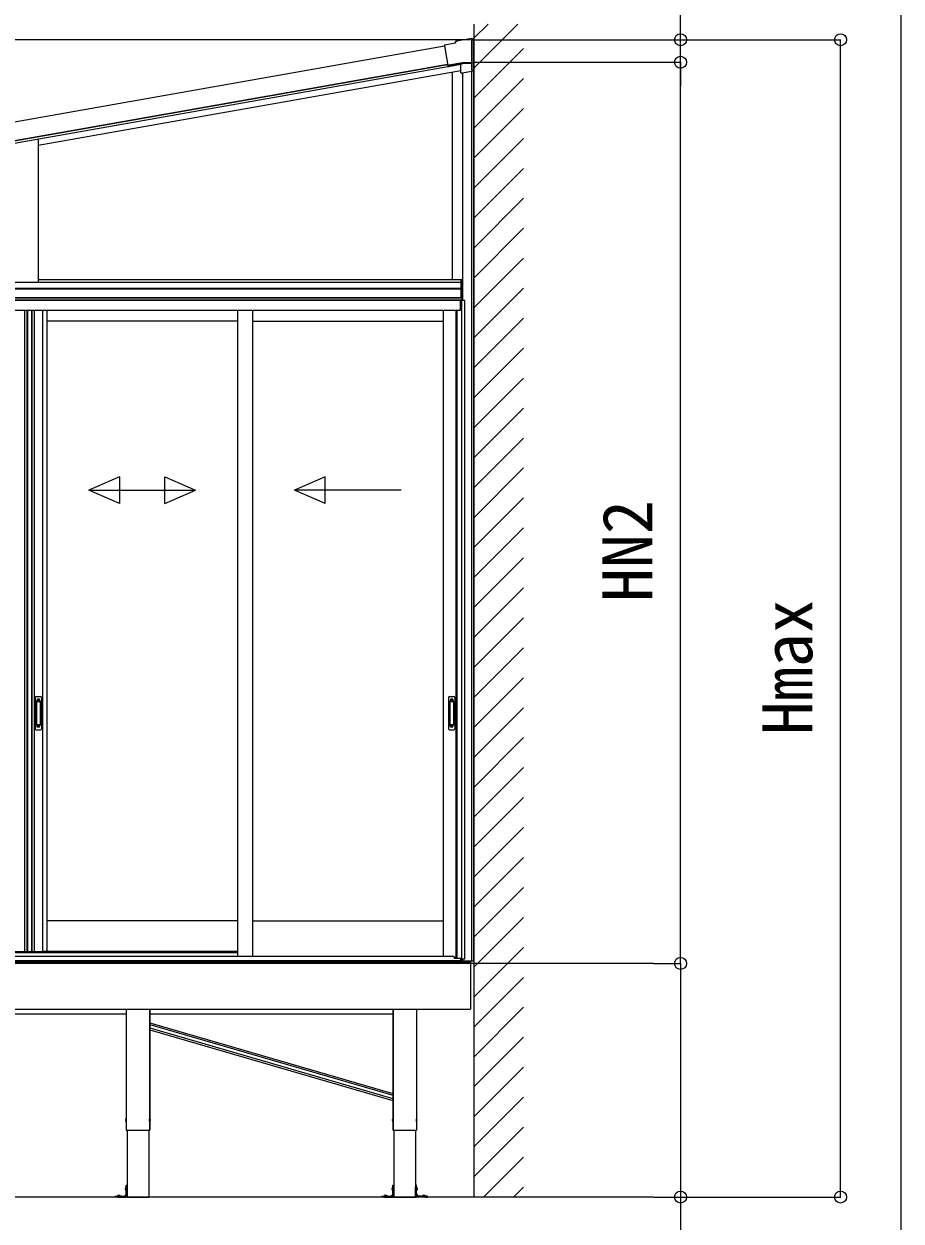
# Model space of a CAD drawing. Units: millimetres, scale not verified. Extents: x -10500 to 10500, y -15600 to 15524.
# Drawn here: x 7869 to 10500, y 8667 to 12255 of the extents above; entities that cross this region are included whole.
import ezdxf
from ezdxf.enums import TextEntityAlignment as Align

# ---------------------------------------------------------------- set-up
doc = ezdxf.new("R2010")
doc.units = ezdxf.units.MM
doc.header["$LTSCALE"] = 80
for name, color, linetype in [('0-4_YKK_A1', 4, 'Continuous'), ('0-5_YKK_D', 6, 'Continuous'), ('0-6_YKK_ZWAK', 7, 'Continuous')]:
    doc.layers.add(name, color=color, linetype=linetype)
doc.styles.add('ＭＳ ゴシック', font='')
doc.styles.get('ＭＳ ゴシック').set_extended_font_data('MS Gothic')

msp = doc.modelspace()

# ---------------------------------------------------------------- linework, layer by layer
at = {"layer": '0-4_YKK_A1'}
for p, q in [((9218.5, 12254.95), (9218.5, 8739.38)), ((9218.5, 12212.4), (9261.05, 12254.95)), ((9218.5, 12122.6), (9350.85, 12254.95)), ((9162.78, 12198.7), (9166.83, 12204.5)), ((9166.83, 12204.5), (9212.5, 12212.55)), ((9167.05, 12204.15), (9166.83, 12204.5)), ((9168.21, 12202.33), (9167.05, 12204.15)), ((9212.5, 12212.17), (9212.5, 12212.55)), ((9212.5, 12211.53), (9217.5, 12212.42)), ((9212.5, 12212.17), (9212.5, 12210.14)), ((9212.5, 12139.04), (9212.5, 12210.14)), ((9217.5, 12212.04), (9217.5, 12212.42)), ((9130.3, 12188.98), (6889.63, 11793.88)), ((9129.63, 12190.83), (9130.02, 12190.56)), ((9129.63, 12190.83), (9129.63, 12190.83)), ((9130.02, 12190.56), (9140.7, 12130.01)), ((9131.25, 12193.15), (9162.78, 12198.7)), ((9162.99, 12198.36), (9162.78, 12198.7)), ((9164.15, 12196.54), (9162.99, 12198.36)), ((9218.5, 12032.8), (9367.5, 12181.8)), ((9139.94, 12134.32), (6899.27, 11739.23)), ((9139.94, 12134.32), (6899.27, 11739.23)), ((6899.27, 11739.23), (9139.94, 12134.32)), ((6900.39, 11732.83), (9140.2, 12127.76)), ((9139.72, 12128.62), (9140.7, 12130.01)), ((9179.93, 12133.8), (9142.13, 12127.14)), ((9143.4, 12131.89), (9143.57, 12130.9)), ((9143.57, 12130.9), (9184.04, 12138.04)), ((9183.05, 12137.52), (9181.05, 12135.14)), ((9212.5, 12139.04), (9183.96, 12139.04)), ((9184.04, 12138.04), (9184, 12138.54)), ((9184.04, 12138.04), (9212.5, 12138.04)), ((9212.5, 12139.04), (9212.5, 12138.54)), ((9212.5, 12138.54), (9212.5, 12138.04)), ((9212.5, 12115.8), (9212.5, 12138.04)), ((9218.5, 9447.5), (9218.5, 12140.59)), ((9179.93, 12114.46), (7911.25, 11890.76)), ((9154, 11489.5), (9154, 12109.89)), ((9183.01, 12108.57), (9181.84, 12107.16)), ((9183.35, 12108.6), (9212.5, 12113.74)), ((9184, 12108.71), (9184, 11426.5)), ((9184, 12108.71), (9184, 11489.5)), ((9212.5, 12115.8), (9212.5, 12113.77)), ((9212.5, 12113.77), (9212.5, 12113.77)), ((9212.5, 9447.5), (9212.5, 12113.72)), ((9218.5, 11943), (9367.5, 12092)), ((9218.5, 11853.19), (9367.5, 12002.19)), ((9218.5, 11763.39), (9367.5, 11912.39)), ((7911.25, 11911.07), (7911.25, 11481.5)), ((9218.5, 11673.59), (9367.5, 11822.59)), ((9218.5, 11583.79), (9367.5, 11732.79)), ((9218.5, 11493.98), (9367.5, 11642.98)), ((9218.5, 11404.18), (9367.5, 11553.18)), ((7911.25, 11489.5), (9184, 11489.5)), ((9180.8, 11434.5), (9180.8, 11489.5)), ((9183.7, 11434.5), (9183.7, 11489.5)), ((6591.74, 11481.5), (9180.5, 11481.5)), ((6592, 11463.41), (9180.5, 11463.41)), ((6592, 11461.5), (9180.5, 11461.5)), ((9218.5, 11314.38), (9367.5, 11463.38)), ((9183.5, 11434.5), (6586.5, 11434.5)), ((9183.5, 11434.5), (6586.5, 11434.5)), ((9183.5, 11427.5), (6586.5, 11427.5)), ((6592, 11434.5), (9180.5, 11434.5)), ((9178, 11426.49), (6592, 11426.49)), ((9178, 11396.5), (9178, 11426.49)), ((9178.5, 11426.5), (9178.5, 11396.5)), ((9182.7, 9453.5), (9182.7, 11426.5)), ((9183.5, 11426.5), (9183.5, 11434.5)), ((9178, 11396.49), (6592, 11396.49)), ((7870.3, 11396.49), (7870.3, 9475.49)), ((7877.5, 11396.49), (7877.5, 9475.49)), ((7879.5, 11396.49), (7879.5, 9475.49)), ((7891.3, 11396.49), (7891.3, 9475.49)), ((7892.5, 11396.49), (7892.5, 9475.49)), ((7899.7, 11396.49), (7899.7, 9475.49)), ((7924.3, 11396.49), (7924.3, 9475.49)), ((7937.5, 11396.49), (7937.5, 9475.49)), ((8509.5, 11396.49), (8509.5, 9461)), ((8554.5, 11396.49), (8554.5, 9461)), ((9126.5, 11396.49), (9126.5, 9461)), ((9164.3, 11396.49), (9164.3, 9457.49)), ((9178.5, 11396.5), (9167.5, 11396.5)), ((8509.5, 11364.49), (7937.5, 11364.49)), ((8554.5, 11364.49), (9126.5, 11364.49)), ((9218.5, 11224.58), (9367.5, 11373.58)), ((9218.5, 11134.77), (9367.5, 11283.77)), ((9218.5, 11044.97), (9367.5, 11193.97)), ((9218.5, 10955.17), (9367.5, 11104.17)), ((9218.5, 10865.37), (9367.5, 11014.37)), ((9218.5, 10775.56), (9367.5, 10924.56)), ((8155.15, 10898.12), (8063.5, 10858.12)), ((8155.15, 10898.12), (8155.15, 10818.12)), ((8291.85, 10898.12), (8383.5, 10858.12)), ((8291.85, 10818.12), (8291.85, 10898.12)), ((8772.15, 10898.12), (8680.5, 10858.12)), ((8772.15, 10818.12), (8772.15, 10898.12)), ((8063.5, 10858.12), (8383.5, 10858.12)), ((8155.15, 10818.12), (8063.5, 10858.12)), ((8291.85, 10818.12), (8383.5, 10858.12)), ((9000.5, 10858.12), (8680.5, 10858.12)), ((8772.15, 10818.12), (8680.5, 10858.12)), ((9218.5, 10685.76), (9367.5, 10834.76)), ((9218.5, 10595.96), (9367.5, 10744.96)), ((9218.5, 10506.16), (9367.5, 10655.16)), ((9218.5, 10416.35), (9367.5, 10565.35)), ((9218.5, 10326.55), (9367.5, 10475.55)), ((9218.5, 10236.75), (9367.5, 10385.75)), ((9218.5, 10146.95), (9367.5, 10295.95)), ((7902.5, 10236.49), (7902.5, 10142.49)), ((7905.5, 10239.49), (7918.5, 10239.49)), ((7906.4, 10225.95), (7906.59, 10224.08)), ((7916.7, 10226.49), (7907.3, 10226.49)), ((7915.5, 10231.49), (7908.5, 10231.49)), ((7908.5, 10231.48), (7908.5, 10226.99)), ((7915.5, 10229.08), (7908.5, 10229.08)), ((7915.5, 10228.59), (7908.5, 10228.59)), ((7915.5, 10231.48), (7915.5, 10226.99)), ((7917.33, 10224.08), (7917.57, 10225.98)), ((7921.5, 10236.49), (7921.5, 10142.49)), ((9142.5, 10236.49), (9142.5, 10142.49)), ((9145.5, 10239.49), (9158.5, 10239.49)), ((9146.4, 10225.95), (9146.59, 10224.08)), ((9156.7, 10226.49), (9147.3, 10226.49)), ((9155.5, 10231.49), (9148.5, 10231.49)), ((9148.5, 10231.48), (9148.5, 10226.99)), ((9155.5, 10229.08), (9148.5, 10229.08)), ((9155.5, 10228.59), (9148.5, 10228.59)), ((9155.5, 10231.48), (9155.5, 10226.99)), ((9157.33, 10224.08), (9157.57, 10225.98)), ((9161.5, 10236.49), (9161.5, 10142.49)), ((7906.3, 10225.49), (7906.3, 10153.49)), ((7906.59, 10223.08), (7906.59, 10155.9)), ((7916.33, 10224.08), (7907.58, 10224.08)), ((7917.33, 10223.08), (7917.33, 10155.9)), ((7917.7, 10225.49), (7917.7, 10153.49)), ((9146.3, 10225.49), (9146.3, 10153.49)), ((9146.59, 10223.08), (9146.59, 10155.9)), ((9156.33, 10224.08), (9147.58, 10224.08)), ((9157.33, 10223.08), (9157.33, 10155.9)), ((9157.7, 10225.49), (9157.7, 10153.49)), ((9218.5, 10057.14), (9367.5, 10206.14)), ((7906.4, 10153.04), (7906.59, 10154.9)), ((7916.33, 10154.9), (7907.58, 10154.9)), ((7917.57, 10153.01), (7917.33, 10154.9)), ((9146.4, 10153.04), (9146.59, 10154.9)), ((9156.33, 10154.9), (9147.58, 10154.9)), ((9157.57, 10153.01), (9157.33, 10154.9)), ((7905.5, 10139.49), (7918.5, 10139.49)), ((7916.7, 10152.49), (7907.3, 10152.49)), ((7908.5, 10147.51), (7908.5, 10151.99)), ((7915.5, 10150.4), (7908.5, 10150.4)), ((7915.5, 10149.9), (7908.5, 10149.9)), ((7915.5, 10147.49), (7908.5, 10147.49)), ((7915.5, 10147.51), (7915.5, 10151.99)), ((9145.5, 10139.49), (9158.5, 10139.49)), ((9156.7, 10152.49), (9147.3, 10152.49)), ((9148.5, 10147.51), (9148.5, 10151.99)), ((9155.5, 10150.4), (9148.5, 10150.4)), ((9155.5, 10149.9), (9148.5, 10149.9)), ((9155.5, 10147.49), (9148.5, 10147.49)), ((9155.5, 10147.51), (9155.5, 10151.99)), ((9218.5, 9967.34), (9367.5, 10116.34)), ((9218.5, 9877.54), (9367.5, 10026.54)), ((9218.5, 9787.74), (9367.5, 9936.74)), ((9218.5, 9697.93), (9367.5, 9846.93)), ((9218.5, 9608.13), (9367.5, 9757.13)), ((9218.5, 9518.33), (9367.5, 9667.33)), ((8509.5, 9567.49), (7937.5, 9567.49)), ((8554.5, 9567.49), (9126.5, 9567.49)), ((9218.5, 9428.53), (9367.5, 9577.53)), ((7832.5, 9475.49), (7890.5, 9475.49)), ((7879.5, 9475.49), (7937.5, 9475.49)), ((8509.5, 9475.49), (7925.5, 9475.49)), ((9218.5, 9338.72), (9367.5, 9487.72)), ((9757.81, 9439.5), (-10182.65, 9439.5)), ((9183.5, 9447.5), (6586.5, 9447.5)), ((9183.5, 9447.5), (6586.5, 9447.5)), ((6614.5, 9461), (9155.5, 9461)), ((9167.5, 9457.49), (9160.27, 9457.49)), ((9160.5, 9454.5), (9160.5, 9456)), ((9178, 9454.5), (9160.5, 9454.5)), ((9178.5, 9455.1), (9178.5, 9447.5)), ((9178.5, 9447.5), (9183.5, 9447.5)), ((9183.5, 9447.5), (9183.5, 9453.5)), ((9183.5, 9445.5), (9183.5, 9447.5)), ((9183.5, 9444.5), (9183.5, 9447.5)), ((9184, 9453.5), (9184, 9447.5)), ((9184, 9447.5), (9218.5, 9447.5)), ((9218.5, 9248.92), (9367.5, 9397.92)), ((6586, 9302.5), (9208.5, 9302.5)), ((8246, 9302.5), (8246, 8939.5)), ((8246.08, 9302.5), (8246.08, 8939.5)), ((9046, 9302.5), (9046, 8939.5)), ((9046.08, 9302.5), (9046.08, 8939.5)), ((9218.5, 9159.12), (9367.5, 9308.12)), ((8175.92, 9287.5), (7446, 9287.5)), ((8975.92, 9287.5), (8246.08, 9287.5)), ((8246.08, 9261.74), (8975.92, 9050.09)), ((8246.08, 9256.53), (8975.92, 9044.88)), ((8246.08, 9246.12), (8975.92, 9034.47)), ((8246.08, 9240.91), (8975.92, 9029.26)), ((9218.5, 9069.31), (9367.5, 9218.31)), ((9218.5, 8979.51), (9367.5, 9128.51)), ((9218.5, 8889.71), (9367.5, 9038.71)), ((8175.5, 8973.5), (8174.7, 8973.36)), ((8175.5, 8973.5), (8175.5, 8965.5)), ((8175.5, 8973.5), (8176, 8973.41)), ((8176, 8973.41), (8176, 8965.59)), ((8246.5, 8973.5), (8246, 8973.41)), ((8246, 8965.59), (8246, 8973.41)), ((8246.5, 8973.5), (8247.3, 8973.36)), ((8246.5, 8965.5), (8246.5, 8973.5)), ((8975.5, 8973.5), (8974.7, 8973.36)), ((8975.5, 8973.5), (8975.5, 8965.5)), ((8975.5, 8973.5), (8976, 8973.41)), ((8976, 8973.61), (8976, 8939.5)), ((8976, 8973.41), (8976, 8965.59)), ((9046.5, 8973.5), (9046, 8973.41)), ((9046, 8965.59), (9046, 8973.41)), ((9046.5, 8973.5), (9047.3, 8973.36)), ((9046.5, 8965.5), (9046.5, 8973.5)), ((8175.5, 8965.5), (8174.7, 8965.64)), ((8175.5, 8965.5), (8176, 8965.59)), ((8175.92, 8939.5), (8246.08, 8939.5)), ((8178.35, 8939.5), (8178.35, 8739.5)), ((8243.65, 8939.5), (8243.65, 8739.5)), ((8246.5, 8965.5), (8246, 8965.59)), ((8246.5, 8965.5), (8247.3, 8965.64)), ((8975.5, 8965.5), (8974.7, 8965.64)), ((8975.5, 8965.5), (8976, 8965.59)), ((8975.92, 8939.5), (9046.08, 8939.5)), ((8978.35, 8939.5), (8978.35, 8739.5)), ((9043.65, 8939.5), (9043.65, 8739.5)), ((9046.5, 8965.5), (9046, 8965.59)), ((9046.5, 8965.5), (9047.3, 8965.64)), ((9218.5, 8799.91), (9367.5, 8948.91)), ((9247.89, 8739.5), (9367.5, 8859.1)), ((8175.35, 8768.5), (8174.55, 8768.36)), ((8175.35, 8760.5), (8174.55, 8760.64)), ((8175.35, 8768.5), (8175.35, 8760.5)), ((8175.35, 8768.5), (8175.85, 8768.41)), ((8175.35, 8760.5), (8175.85, 8760.59)), ((8175.85, 8775.5), (8178.35, 8775.5)), ((8175.85, 8771.09), (8175.85, 8775.5)), ((8175.85, 8769.67), (8175.85, 8771.09)), ((8175.85, 8742.5), (8175.85, 8769.67)), ((8175.85, 8768.41), (8175.85, 8760.59)), ((8178.35, 8775.5), (8178.35, 8771.09)), ((8178.35, 8771.09), (8178.35, 8769.67)), ((8178.35, 8742.5), (8178.35, 8769.67)), ((8975.35, 8768.5), (8974.55, 8768.36)), ((8975.35, 8760.5), (8974.55, 8760.64)), ((8975.35, 8768.5), (8975.35, 8760.5)), ((8975.35, 8768.5), (8975.85, 8768.41)), ((8975.35, 8760.5), (8975.85, 8760.59)), ((8975.85, 8775.5), (8978.35, 8775.5)), ((8975.85, 8771.09), (8975.85, 8775.5)), ((8975.85, 8769.67), (8975.85, 8771.09)), ((8975.85, 8742.5), (8975.85, 8769.67)), ((8975.85, 8768.41), (8975.85, 8760.59)), ((8978.35, 8775.5), (8978.35, 8771.09)), ((8978.35, 8771.09), (8978.35, 8769.67)), ((8978.35, 8742.5), (8978.35, 8769.67)), ((9046.15, 8775.5), (9043.65, 8775.5)), ((9043.65, 8775.5), (9043.65, 8771.09)), ((9043.65, 8771.09), (9043.65, 8769.67)), ((9043.65, 8742.5), (9043.65, 8769.67)), ((9046.15, 8771.09), (9046.15, 8775.5)), ((9046.15, 8769.67), (9046.15, 8771.09)), ((9046.15, 8742.5), (9046.15, 8769.67)), ((9046.65, 8768.5), (9046.15, 8768.41)), ((9046.15, 8760.59), (9046.15, 8768.41)), ((9046.65, 8760.5), (9046.15, 8760.59)), ((9046.65, 8768.5), (9047.45, 8768.36)), ((9046.65, 8760.5), (9046.65, 8768.5)), ((9046.65, 8760.5), (9047.45, 8760.64)), ((9337.7, 8739.5), (9367.5, 8769.3)), ((9757.81, 8739.5), (-10182.65, 8739.5)), ((8146.76, 8739.5), (8142.35, 8739.5)), ((8146.76, 8742), (8148.18, 8742)), ((8148.18, 8739.5), (8146.76, 8739.5)), ((8148.18, 8742), (8159.48, 8742)), ((8148.18, 8739.5), (8159.48, 8739.5)), ((8149.35, 8742.92), (8149.35, 8742.5)), ((8149.35, 8742.5), (8157.35, 8742.5)), ((8149.85, 8742), (8156.85, 8742)), ((8157.35, 8742.92), (8157.35, 8742.5)), ((8159.48, 8739.5), (8159.48, 8742)), ((8161.22, 8742), (8159.48, 8742)), ((8159.48, 8739.5), (8161.22, 8739.5)), ((8161.22, 8739.5), (8175.35, 8739.5)), ((8175.85, 8747.61), (8170.24, 8742)), ((8178.35, 8739.5), (8243.65, 8739.5)), ((8946.76, 8739.5), (8942.35, 8739.5)), ((8946.76, 8742), (8948.18, 8742)), ((8948.18, 8739.5), (8946.76, 8739.5)), ((8948.18, 8742), (8959.48, 8742)), ((8948.18, 8739.5), (8959.48, 8739.5)), ((8949.35, 8742.92), (8949.35, 8742.5)), ((8949.35, 8742.5), (8957.35, 8742.5)), ((8949.85, 8742), (8956.85, 8742)), ((8957.35, 8742.92), (8957.35, 8742.5)), ((8959.48, 8739.5), (8959.48, 8742)), ((8961.22, 8742), (8959.48, 8742)), ((8959.48, 8739.5), (8961.22, 8739.5)), ((8961.22, 8739.5), (8975.35, 8739.5)), ((8975.85, 8747.61), (8970.24, 8742)), ((8978.35, 8739.5), (9043.65, 8739.5)), ((9046.15, 8747.61), (9051.76, 8742)), ((9060.78, 8739.5), (9046.65, 8739.5)), ((9060.78, 8742), (9062.52, 8742)), ((9062.52, 8739.5), (9060.78, 8739.5)), ((9062.52, 8739.5), (9062.52, 8742)), ((9073.82, 8742), (9062.52, 8742)), ((9073.82, 8739.5), (9062.52, 8739.5)), ((9064.65, 8742.92), (9064.65, 8742.5)), ((9064.65, 8742.5), (9072.65, 8742.5)), ((9065.15, 8742), (9072.15, 8742)), ((9072.65, 8742.92), (9072.65, 8742.5)), ((9075.24, 8742), (9073.82, 8742)), ((9073.82, 8739.5), (9075.24, 8739.5)), ((9075.24, 8739.5), (9079.65, 8739.5))]:
    msp.add_line(p, q, dxfattribs=at)
for points in [[(9217.5, 12114.65), (9217.5, 12212.04), (9212.5, 12211.16)], [(9184, 12138.54), (9183.96, 12139.04), (9143.4, 12131.89)], [(9179.93, 12109.27), (9179.93, 12133.8), (9181.05, 12135.14)], [(9212.5, 12113.77), (9217.5, 12114.65), (9217.5, 12114.61), (9212.5, 12113.72), (9212.5, 12113.74)], [(9191.5, 9453.5), (9191.5, 11426.5), (9178.5, 11426.5)], [(9167.5, 11396.5), (9167.5, 9455.1), (9178.5, 9455.1)], [(7260.5, 9472.5), (7868.4, 9472.5), (8509.5, 9472.5)], [(6586, 9444.5), (9208.5, 9444.5), (9208.5, 9302.5)], [(9178, 9455.1), (9178, 9447.5), (6592, 9447.5)], [(9179.6, 9447.5), (9179.6, 9453.5), (9191.5, 9453.5)], [(8175.92, 9302.5), (8175.92, 9265.07), (8175.92, 9243.31), (8175.92, 8939.5)], [(8176, 9302.5), (8176, 9265.1), (8176, 9243.34), (8176, 8939.5)], [(8975.92, 9302.5), (8975.92, 8995.4), (8975.92, 8973.64), (8975.92, 8939.5)], [(8976, 9302.5), (8976, 8995.36), (8976, 8973.61), (8976, 8939.5)], [(8142.35, 8739.5), (8142.35, 8742), (8146.76, 8742)], [(8161.22, 8739.5), (8161.22, 8742), (8175.35, 8742)], [(8942.35, 8739.5), (8942.35, 8742), (8946.76, 8742)], [(8961.22, 8739.5), (8961.22, 8742), (8975.35, 8742)], [(9060.78, 8739.5), (9060.78, 8742), (9046.65, 8742)], [(9079.65, 8739.5), (9079.65, 8742), (9075.24, 8742)]]:
    msp.add_lwpolyline(points, dxfattribs=at)
msp.add_lwpolyline([(9180.5, 11489.5), (9184, 11489.5), (9184, 11434.5), (9180.5, 11434.5)], close=True, dxfattribs=at)
for centre, radius, start, end in [((7905.5, 10236.49), 3, 90, 180), ((7907.3, 10225.49), 1, 90, 180), ((7916.69, 10225.49), 1, 0, 90), ((7918.5, 10236.49), 3, 0, 90), ((9145.5, 10236.49), 3, 90, 180), ((9147.3, 10225.49), 1, 90, 180), ((9156.69, 10225.49), 1, 0, 90), ((9158.5, 10236.49), 3, 0, 90), ((7907.59, 10223.08), 1, 90, 180), ((7916.33, 10223.08), 1, 0, 90), ((9147.59, 10223.08), 1, 90, 180), ((9156.33, 10223.08), 1, 0, 90), ((7907.59, 10155.9), 1, 180, 270), ((7916.33, 10155.9), 1, 270, 0), ((9147.59, 10155.9), 1, 180, 270), ((9156.33, 10155.9), 1, 270, 0), ((7905.5, 10142.49), 3, 180, 270), ((7907.3, 10153.49), 1, 180, 270), ((7916.69, 10153.49), 1, 270, 0), ((7918.5, 10142.49), 3, 270, 0), ((9145.5, 10142.49), 3, 180, 270), ((9147.3, 10153.49), 1, 180, 270), ((9156.69, 10153.49), 1, 270, 0), ((9158.5, 10142.49), 3, 270, 0), ((9155.5, 9456), 5, 0, 90), ((8179.6, 8969.5), 6.5, 147.94412, 212.05588), ((8174.85, 8972.47), 0.9, 100, 147.94412), ((8247.15, 8972.47), 0.9, 32.05588, 80), ((8242.4, 8969.5), 6.5, 327.94412, 32.05588), ((8979.6, 8969.5), 6.5, 147.94412, 212.05588), ((8974.85, 8972.47), 0.9, 100, 147.94412), ((9047.15, 8972.47), 0.9, 32.05588, 80), ((9042.4, 8969.5), 6.5, 327.94412, 32.05588), ((8174.85, 8966.53), 0.9, 212.05588, 260), ((8247.15, 8966.53), 0.9, 280, 327.94412), ((8974.85, 8966.53), 0.9, 212.05588, 260), ((9047.15, 8966.53), 0.9, 280, 327.94412), ((8179.45, 8764.5), 6.5, 147.94412, 212.05588), ((8174.7, 8767.47), 0.9, 100, 147.94412), ((8174.7, 8761.53), 0.9, 212.05588, 260), ((8979.45, 8764.5), 6.5, 147.94412, 212.05588), ((8974.7, 8767.47), 0.9, 100, 147.94412), ((8974.7, 8761.53), 0.9, 212.05588, 260), ((9047.3, 8767.47), 0.9, 32.05588, 80), ((9047.3, 8761.53), 0.9, 280, 327.94412), ((9042.55, 8764.5), 6.5, 327.94412, 32.05588), ((8150.35, 8742.92), 1, 126.03188, 180), ((8149.85, 8742.5), 0.5, 180, 270), ((8153.35, 8738.8), 6.1, 53.96812, 126.03188), ((8156.85, 8742.5), 0.5, 270, 0), ((8156.35, 8742.92), 1, 0, 53.96812), ((8175.35, 8742.5), 0.5, 270, 0), ((8175.35, 8742.5), 3, 270, 0), ((8950.35, 8742.92), 1, 126.03188, 180), ((8949.85, 8742.5), 0.5, 180, 270), ((8953.35, 8738.8), 6.1, 53.96812, 126.03188), ((8956.85, 8742.5), 0.5, 270, 0), ((8956.35, 8742.92), 1, 0, 53.96812), ((8975.35, 8742.5), 0.5, 270, 0), ((8975.35, 8742.5), 3, 270, 0), ((9046.65, 8742.5), 3, 180, 270), ((9046.65, 8742.5), 0.5, 180, 270), ((9065.65, 8742.92), 1, 126.03188, 180), ((9065.15, 8742.5), 0.5, 180, 270), ((9068.65, 8738.8), 6.1, 53.96812, 126.03188), ((9072.15, 8742.5), 0.5, 270, 0), ((9071.65, 8742.92), 1, 0, 53.96812)]:
    msp.add_arc(centre, radius, start, end, dxfattribs=at)
for centre, major_axis, ratio, start_param, end_param in [((9131.6, 12191.17), (-1.64, 1.15), 0.99628, 5.4996506, 7.06672), ((9141.69, 12128.97), (1.98, -0.44), 0.917237, 3.5657667, 5.0754765), ((9141.79, 12129.11), (1.15, 1.64), 0.99628, 3.8677678, 3.9251274), ((9181.93, 12109.28), (1.29, 1.54), 0.995504, 2.271148, 2.5023276), ((9181.81, 12109.14), (-1.01, 1.75), 0.909365, 1.2511638, 2.5889153), ((9183.02, 12110.57), (1.29, 1.54), 0.995504, 3.8400791, 4.0120374)]:
    msp.add_ellipse(centre, major_axis=major_axis, ratio=ratio, start_param=start_param, end_param=end_param, dxfattribs=at)
at = {"layer": '0-5_YKK_D'}
for p, q in [((9838.5, 12208.09), (9838.5, 12906.16)), ((9208.93, 12208.09), (5492.5, 12208.09)), ((9213.2, 12208.09), (9839.5, 12208.09)), ((9213.2, 12208.09), (10319.5, 12208.09)), ((9838.5, 12140.59), (9838.5, 12208.09)), ((10318.5, 8739.5), (10318.5, 12208.09)), ((9219.2, 12140.59), (9839.5, 12140.59)), ((9219.2, 12140.59), (9839.5, 12140.59)), ((9838.5, 9439.5), (9838.5, 12140.59)), ((9838.5, 12140.59), (9838.5, 12068.59)), ((9758.81, 9439.5), (9839.5, 9439.5)), ((9758.81, 9439.5), (9839.5, 9439.5)), ((9758.81, 8739.5), (9839.5, 8739.5)), ((9758.81, 8739.5), (10319.5, 8739.5))]:
    msp.add_line(p, q, dxfattribs=at)
msp.add_lwpolyline([(9838.5, 9439.5), (9838.5, 8739.5), (9838.5, 6945.07)], dxfattribs=at)
for centre in [(9838.5, 12208.09), (10318.5, 12208.09), (9838.5, 12140.59), (9838.5, 12140.59), (9838.5, 9439.5), (9838.5, 9439.5), (9838.5, 8739.5), (10318.5, 8739.5)]:
    msp.add_circle(centre, 18, dxfattribs=at)
at = {"layer": '0-6_YKK_ZWAK'}
msp.add_lwpolyline([(-10500, -15600.5), (10500, -15600.5), (10500, 14999.5)], dxfattribs=at)

# ---------------------------------------------------------------- texts
at = {"layer": '0-5_YKK_D', "style": 'ＭＳ ゴシック'}
for s, p in [('HN2', (9798.5, 10522.87)), ('Hmax', (10278.5, 10123.75))]:
    msp.add_text(s, height=149.6, rotation=90, dxfattribs=at).set_placement(p, align=Align.BOTTOM_LEFT)

doc.saveas('drawing.dxf')
